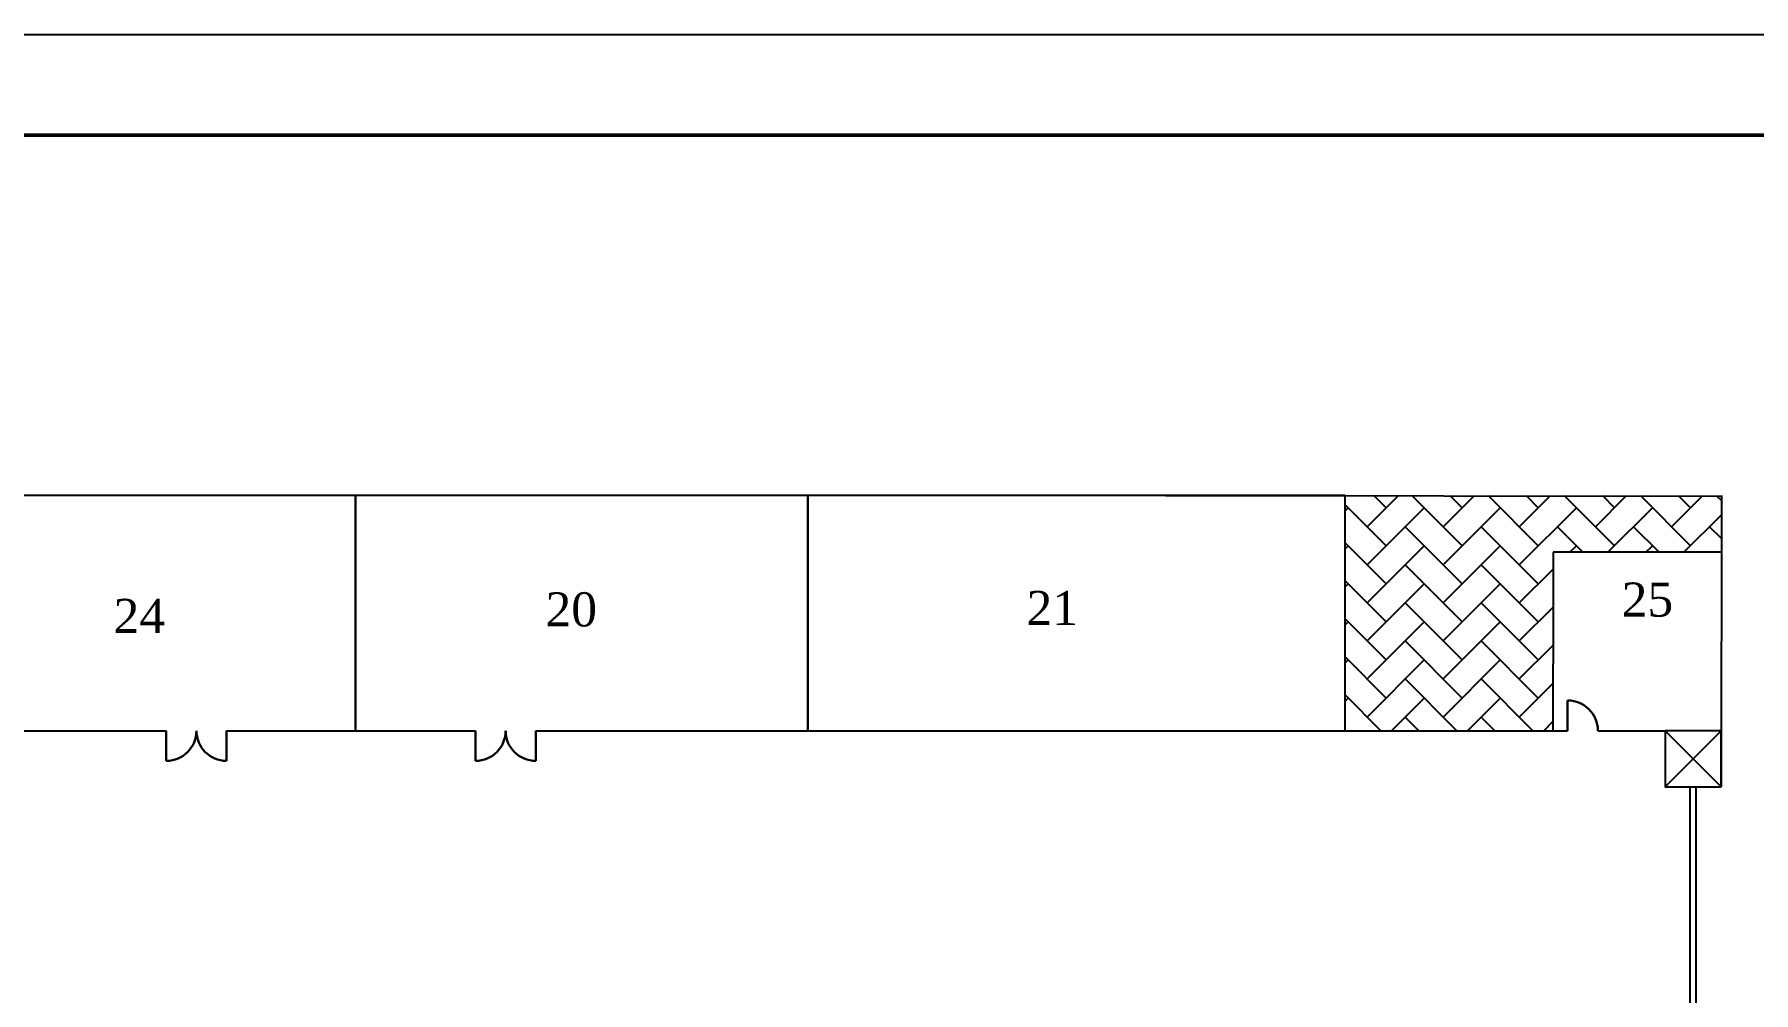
# Model space of a CAD drawing. Header units: inches. Extents: x 102447 to 288095, y 37526 to 105682.
# Drawn here: x 110364 to 112920, y 87102 to 88526 of the extents above; entities that cross this region are included whole.
import ezdxf

# ---------------------------------------------------------------- set-up
doc = ezdxf.new("R2010")
doc.units = ezdxf.units.IN
doc.header["$LTSCALE"] = 200
doc.header["$MEASUREMENT"] = 0
doc.layers.add('chinh', color=7, linetype='Continuous', lineweight=50)
doc.styles.get("Standard").update_dxf_attribs({"font": 'Font - TrueType - Arial.ttf'})

msp = doc.modelspace()

# ---------------------------------------------------------------- hatches: boundary and pattern name
h = msp.add_hatch()
h.set_pattern_fill('AR-HBONE', color=256, scale=10)
h.paths.add_polyline_path([(112621.7, 87756.4), (112872, 87756.4), (112872.1, 87840), (112312.4, 87840.5), (112312.4, 87491.3), (112621.7, 87491.3), (112621.7, 87590.4)])

# ---------------------------------------------------------------- linework, layer by layer
for p, q in [((106322.3, 88526.1), (115132.3, 88526.1)), ((112045.9, 87840.8), (112872.1, 87840)), ((112872.1, 87840.8), (112871.7, 87407.7)), ((112872, 87756.4), (112621.7, 87756.4)), ((112621.7, 87756.4), (112621.7, 87590.4)), ((112621.7, 87491.3), (112621.7, 87590.4)), ((112312.4, 87491.3), (112621.7, 87491.3)), ((112621.7, 87491.3), (112643.3, 87491.3)), ((112688.1, 87491.3), (112788.4, 87491.1)), ((112788.4, 87407.7), (112871.7, 87491.1)), ((112788.4, 87491.1), (112871.7, 87407.7)), ((112825.6, 86839.6), (112825.6, 87407.7)), ((112834.6, 86839.6), (112834.6, 87407.7))]:
    msp.add_line(p, q)
at = {"color": 7, "linetype": 'Continuous', "lineweight": 30}
msp.add_line((112643.3, 87491.3), (112643.3, 87536.1), dxfattribs=at)
at = {"linetype": 'Continuous', "lineweight": 30}
for p, q in [((110560.3, 87491.3), (110560.3, 87446.4)), ((110650, 87446.4), (110650, 87491.3)), ((111019.9, 87446.4), (111019.9, 87491.3)), ((111109.6, 87491.3), (111109.6, 87446.4))]:
    msp.add_line(p, q, dxfattribs=at)
at = {"linetype": 'Continuous'}
for points in [[(110650, 87491.3), (110841.8, 87491.3), (110841.8, 87840.8), (110109.4, 87840.8), (110109.4, 87491.3), (110560.3, 87491.3)], [(111109.6, 87491.3), (111514, 87491.3), (111514, 87840.8), (110841.8, 87840.8), (110841.8, 87491.3), (111019.9, 87491.3)]]:
    msp.add_lwpolyline(points, dxfattribs=at)
for points in [[(112312.4, 87840.8), (111514, 87840.8), (111514, 87491.3), (112312.4, 87491.3)], [(112871.7, 87407.7), (112871.7, 87491.1), (112788.4, 87491.1), (112788.4, 87407.7)]]:
    msp.add_lwpolyline(points, close=True, dxfattribs=at)
at = {"color": 7, "linetype": 'Continuous', "lineweight": 30}
msp.add_arc((112643.3, 87491.3), 44.9, 0, 90, dxfattribs=at)
at = {"linetype": 'Continuous', "lineweight": 30}
for centre, start, end in [((110560.3, 87491.3), 270, 0), ((110650, 87491.3), 180, 270), ((111019.9, 87491.3), 270, 0), ((111109.6, 87491.3), 180, 270)]:
    msp.add_arc(centre, 44.9, start, end, dxfattribs=at)
at = {"layer": 'chinh', "ltscale": 15}
msp.add_lwpolyline([(106572.3, 82436.1), (114982.3, 82436.1), (114982.3, 88376.1), (106572.3, 88376.1)], close=True, dxfattribs=at)

# ---------------------------------------------------------------- texts
at = {"char_height": 50.663, "width": 1290.592, "attachment_point": 5}
for s, insert in [('{\\fTimes New Roman|b0|i0|c0|p18;\\C7;25}', (112761.9, 87685.8)), ('{\\fTimes New Roman|b0|i0|c0|p18;\\C7;24}', (110520.2, 87661.9)), ('{\\fTimes New Roman|b0|i0|c0|p18;\\C7;20}', (111162.3, 87671.2)), ('{\\fTimes New Roman|b0|i0|c0|p18;\\C7;21}', (111877.3, 87673.7))]:
    msp.add_mtext(s, dxfattribs=dict(at, insert=insert))

doc.saveas('drawing.dxf')
